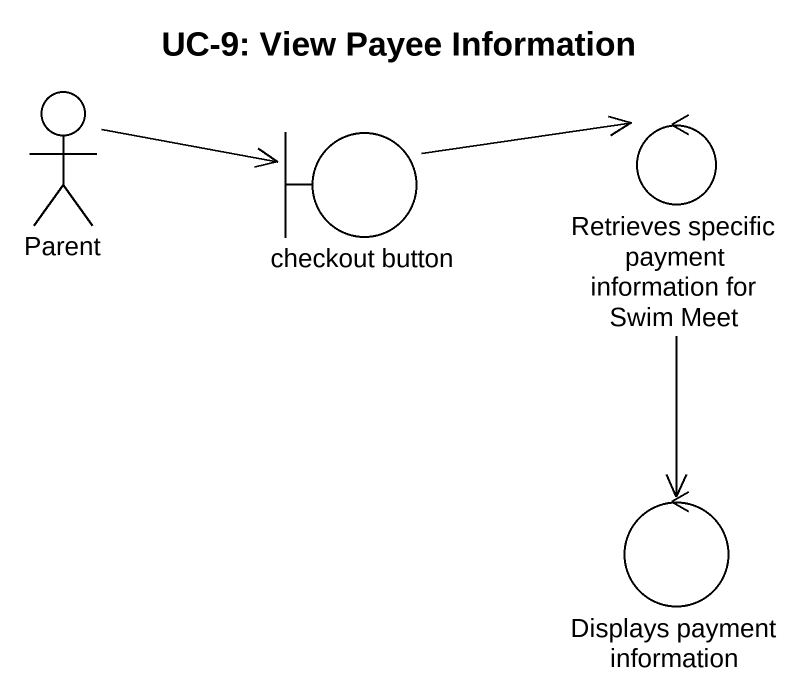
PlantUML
@startuml
title UC-9: View Payee Information
actor Parent
boundary "checkout button" as checkout_button
control "Retrieves specific payment information for Swim Meet" as Retrieves_specific_payment
control "Displays payment information" as Displays_payment_information
Parent -right-> checkout_button
checkout_button -right-> Retrieves_specific_payment
Retrieves_specific_payment --> Displays_payment_information
@enduml
